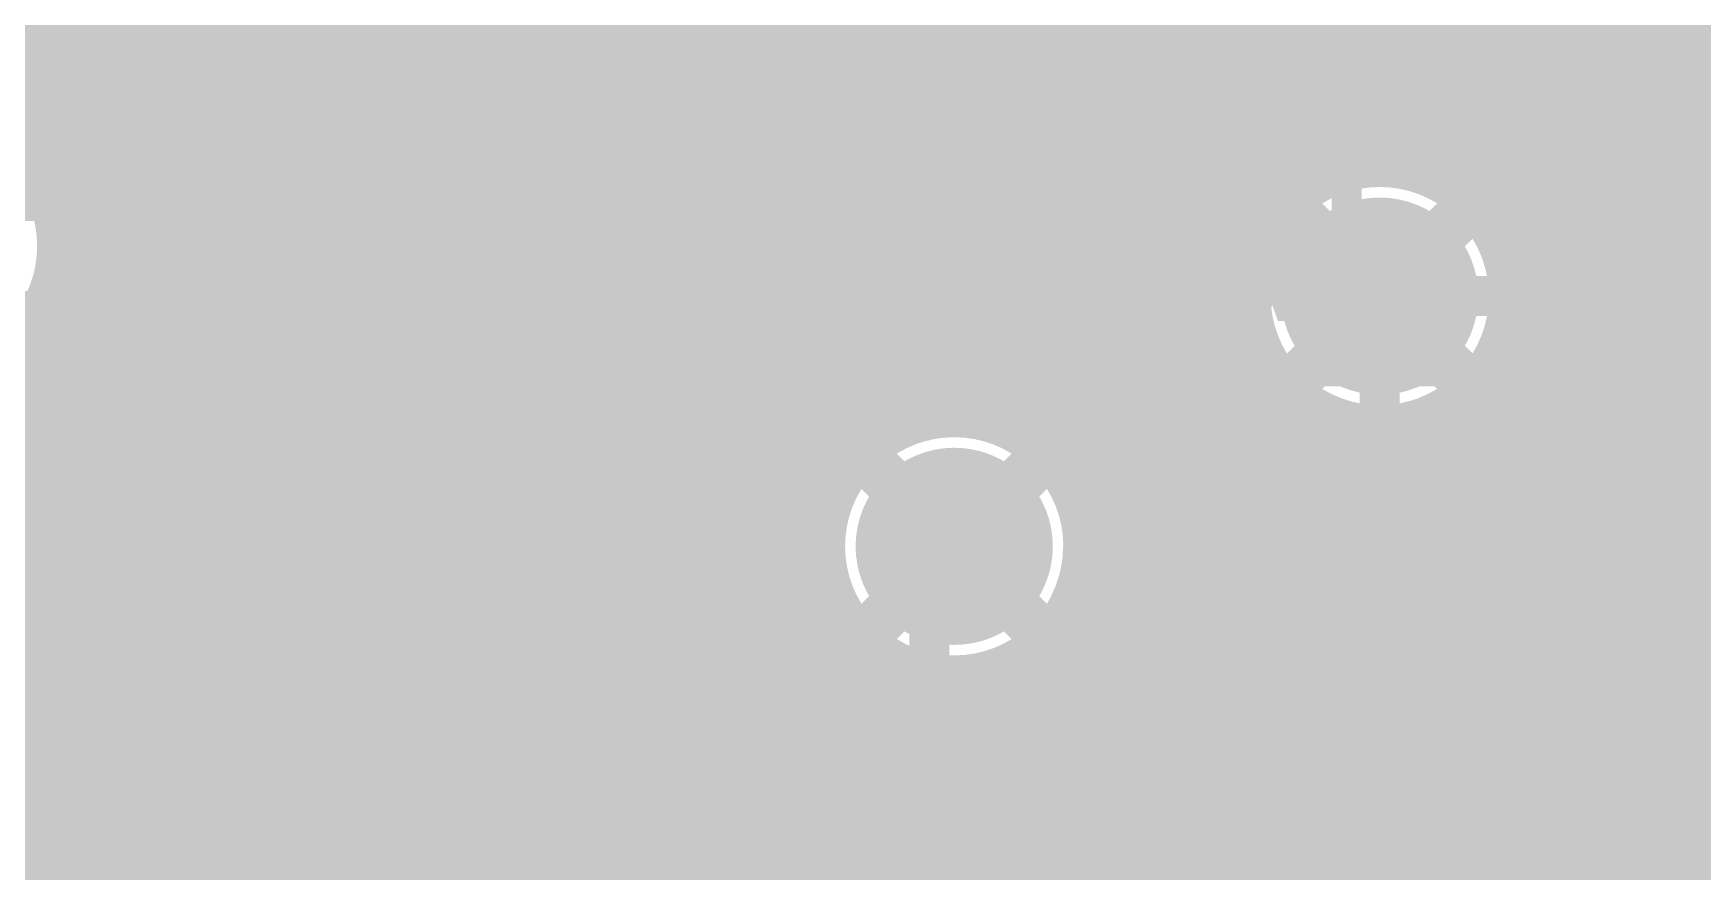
# Model space of a CAD drawing. Extents: x -118 to 4, y -52 to 56.
# Drawn here: x -64.11 to -55.64, y 47.12 to 51.37 of the extents above; entities that cross this region are included whole.
import ezdxf

# ---------------------------------------------------------------- set-up
doc = ezdxf.new("R2010")
doc.units = 0
doc.header["$MEASUREMENT"] = 0
doc.layers.get('0').update_dxf_attribs({"linetype": 'CONTINUOUS'})
for name, color, linetype in [('22-302-0_BOT', 7, 'CONTINUOUS'), ('22-302-0_DRD', 7, 'CONTINUOUS'), ('22-302-0_DRL', 2, 'CONTINUOUS'), ('22-302-0_GND', 1, 'CONTINUOUS'), ('22-302-0_IN1', 3, 'CONTINUOUS'), ('22-302-0_SMB', 5, 'CONTINUOUS'), ('22-302-0_SPB', 14, 'CONTINUOUS'), ('22-302-0_SSB', 12, 'CONTINUOUS'), ('22-302-0_SST', 11, 'CONTINUOUS'), ('22-302-0_TOP', 13, 'CONTINUOUS'), ('THRUHOLE_TAP', 7, 'CONTINUOUS')]:
    doc.layers.add(name, color=color, linetype=linetype)

# ---------------------------------------------------------------- blocks, each defined once
blk = doc.blocks.new('ROUND_50')
at = {"const_width": 0.35052}
blk.add_lwpolyline([(-0.17526, 0, 1), (0.17526, 0, 1)], format="xyb", close=True, dxfattribs=at)
blk = doc.blocks.new('RECTANGLE_62')
blk.add_solid([(0.635, 0.508), (0.635, -0.508), (-0.635, 0.508), (-0.635, -0.508)])
blk = doc.blocks.new('ROUND_106')
at = {"const_width": 0.10033}
blk.add_lwpolyline([(-0.050164, 0, 1), (0.050164, 0, 1)], format="xyb", close=True, dxfattribs=at)
blk = doc.blocks.new('ROUND_107')
at = {"const_width": 0.10033}
blk.add_lwpolyline([(-0.050164, 0, 1), (0.050164, 0, 1)], format="xyb", close=True, dxfattribs=at)
blk = doc.blocks.new('ROUND_93')
at = {"const_width": 0.50038}
blk.add_lwpolyline([(-0.25019, 0, 1), (0.25019, 0, 1)], format="xyb", close=True, dxfattribs=at)
blk = doc.blocks.new('ROUND_95')
at = {"const_width": 0.50038}
blk.add_lwpolyline([(-0.25019, 0, 1), (0.25019, 0, 1)], format="xyb", close=True, dxfattribs=at)
blk = doc.blocks.new('ROUND_98')
at = {"const_width": 0.10033}
blk.add_lwpolyline([(-0.050164, 0, 1), (0.050164, 0, 1)], format="xyb", close=True, dxfattribs=at)

msp = doc.modelspace()

# ---------------------------------------------------------------- linework, layer by layer
at = {"layer": '22-302-0_BOT'}
for points, const_width in [([(-64.008, 54.9656), (-64.008, 50.5333)], 0.254), ([(-63.7794, 54.9656), (-63.7794, 48.4632)], 0.254), ([(-63.5508, 54.9656), (-63.5508, 48.27524)], 0.254), ([(-63.3222, 54.9656), (-63.3222, 48.50384)], 0.254), ([(-63.0936, 54.9656), (-63.0936, 49.4792)], 0.254), ([(-62.865, 54.9656), (-62.865, 49.4792)], 0.254), ([(-62.6364, 54.9656), (-62.6364, 49.4792)], 0.254), ([(-62.4078, 54.9656), (-62.4078, 49.4792)], 0.254), ([(-62.1792, 54.9656), (-62.1792, 49.4792)], 0.254), ([(-61.9506, 54.9656), (-61.9506, 49.4792)], 0.254), ([(-61.722, 54.9656), (-61.722, 49.4792)], 0.254), ([(-61.4934, 54.9656), (-61.4934, 49.4792)], 0.254), ([(-61.2648, 54.9656), (-61.2648, 43.5102)], 0.254), ([(-61.0362, 54.9656), (-61.0362, 43.5102)], 0.254), ([(-60.8076, 54.9656), (-60.8076, 43.5102)], 0.254), ([(-60.579, 54.9656), (-60.579, 43.62704)], 0.254), ([(-60.3504, 54.9656), (-60.3504, 48.4632)], 0.254), ([(-60.1218, 54.9656), (-60.1218, 48.4632)], 0.254), ([(-59.8932, 54.9656), (-59.8932, 49.27092)], 0.254), ([(-59.6646, 54.9656), (-59.6646, 49.40808)], 0.254), ([(-59.436, 54.9656), (-59.436, 49.44872)], 0.254), ([(-59.2074, 54.9656), (-59.2074, 49.40808)], 0.254), ([(-58.9788, 54.9656), (-58.9788, 49.27092)], 0.254), ([(-58.7502, 54.9656), (-58.7502, 48.4632)], 0.254), ([(-58.5216, 54.9656), (-58.5216, 48.09744)], 0.254), ([(-58.293, 54.9656), (-58.293, 48.32604)], 0.254), ([(-58.0644, 54.9656), (-58.0644, 49.4792)], 0.254), ([(-57.8358, 54.9656), (-57.8358, 50.42408)], 0.254), ([(-57.6072, 54.9656), (-57.6072, 50.63236)], 0.254), ([(-57.3786, 54.9656), (-57.3786, 50.70856)], 0.254), ([(-57.15, 54.9656), (-57.15, 50.70602)], 0.254), ([(-56.9214, 54.9656), (-56.9214, 50.61712)], 0.254), ([(-56.6928, 54.9656), (-56.6928, 50.38598)], 0.254), ([(-60.579, 38.227), (-59.944, 38.862), (-58.801, 38.862), (-58.42, 39.243), (-58.42, 42.164), (-57.023, 43.561), (-57.023, 45.085), (-55.88, 46.228), (-55.88, 54.61)], 0.2032), ([(-56.4642, 54.26202), (-56.4642, 49.4792)], 0.254), ([(-56.2864, 54.0639), (-56.2864, 46.39564)], 0.254), ([(-56.2864, 51.3842), (-65.5066, 51.3842)], 0.254), ([(-56.2864, 51.1556), (-65.5066, 51.1556)], 0.254), ([(-56.2864, 50.927), (-64.39916, 50.927)], 0.254), ([(-57.43702, 50.6984), (-64.0969, 50.6984)], 0.254), ([(-56.2864, 50.6984), (-57.11444, 50.6984)], 0.254), ([(-57.80278, 50.4698), (-63.98514, 50.4698)], 0.254), ([(-56.2864, 50.4698), (-56.75122, 50.4698)], 0.254), ([(-57.9247, 50.2412), (-63.96482, 50.2412)], 0.254), ([(-56.2864, 50.2412), (-56.62676, 50.2412)], 0.254), ([(-64.008, 50.04816), (-64.008, 48.4632)], 0.254), ([(-57.95518, 50.0126), (-64.02324, 50.0126)], 0.254), ([(-57.277, 48.641), (-57.277, 50.038)], 0.2032), ([(-56.2864, 50.0126), (-56.59628, 50.0126)], 0.254), ([(-57.90692, 49.784), (-64.19088, 49.784)], 0.254), ([(-56.2864, 49.784), (-56.64708, 49.784)], 0.254), ([(-56.6928, 49.69002), (-56.6928, 49.4792)], 0.254), ([(-57.8358, 49.64938), (-57.8358, 49.4792)], 0.254), ([(-57.75452, 49.5554), (-64.2366, 49.5554)], 0.254), ([(-56.2864, 49.5554), (-56.79694, 49.5554)], 0.254), ([(-63.3222, 49.4792), (-63.3222, 48.50384)], 0.254), ([(-61.3918, 49.4792), (-63.3222, 49.4792)], 0.254), ([(-61.3918, 49.4792), (-61.3918, 47.8028)], 0.254), ([(-58.2422, 49.4792), (-58.2422, 48.37684)], 0.254), ([(-57.6834, 49.4792), (-58.2422, 49.4792)], 0.254), ([(-56.3118, 49.4792), (-56.8706, 49.4792)], 0.254), ([(-56.3118, 49.4792), (-56.3118, 47.8028)], 0.254), ([(-63.3222, 49.3268), (-64.2366, 49.3268)], 0.254), ([(-59.82208, 49.3268), (-61.3918, 49.3268)], 0.254), ([(-58.2422, 49.3268), (-59.04738, 49.3268)], 0.254), ([(-56.2864, 49.3268), (-56.3118, 49.3268)], 0.254), ([(-63.3222, 49.0982), (-64.2366, 49.0982)], 0.254), ([(-60.03036, 49.0982), (-61.3918, 49.0982)], 0.254), ([(-58.2422, 49.0982), (-58.84164, 49.0982)], 0.254), ([(-56.2864, 49.0982), (-56.3118, 49.0982)], 0.254), ([(-63.3222, 48.8696), (-64.2366, 48.8696)], 0.254), ([(-60.10656, 48.8696), (-61.3918, 48.8696)], 0.254), ([(-58.2422, 48.8696), (-58.7629, 48.8696)], 0.254), ([(-56.2864, 48.8696), (-56.3118, 48.8696)], 0.254), ([(-59.563, 47.625), (-59.563, 48.641), (-59.436, 48.768)], 0.2032), ([(-63.3222, 48.641), (-64.2366, 48.641)], 0.254), ([(-62.357, 41.021), (-63.373, 41.021), (-63.881, 41.529), (-63.881, 42.799), (-63.5, 43.18), (-63.5, 47.752), (-62.611, 48.641), (-62.357, 48.641)], 0.2032), ([(-57.277, 48.641), (-57.404, 48.641), (-58.42, 47.625), (-58.42, 45.212), (-60.5282, 43.1038), (-62.23, 43.1038)], 0.2032), ([(-60.10402, 48.641), (-61.3918, 48.641)], 0.254), ([(-58.2422, 48.641), (-58.76798, 48.641)], 0.254), ([(-56.2864, 48.641), (-56.3118, 48.641)], 0.254), ([(-63.3222, 48.50384), (-63.6778, 48.14824)], 0.254), ([(-63.6778, 48.4632), (-64.2366, 48.4632)], 0.254), ([(-63.6778, 48.4632), (-63.6778, 48.14824)], 0.254), ([(-63.41364, 48.4124), (-63.6778, 48.4124)], 0.254), ([(-60.5282, 48.4124), (-61.3918, 48.4124)], 0.254), ([(-60.5282, 48.4632), (-60.5282, 46.7868)], 0.254), ([(-60.04306, 48.4632), (-60.5282, 48.4632)], 0.254), ([(-58.5978, 48.4632), (-58.82894, 48.4632)], 0.254), ([(-58.5978, 48.4632), (-58.5978, 48.02124)], 0.254), ([(-58.2422, 48.4124), (-58.5978, 48.4124)], 0.254), ([(-56.2864, 48.4124), (-56.3118, 48.4124)], 0.254), ([(-58.2422, 48.37684), (-58.5978, 48.02124)], 0.254), ([(-63.64224, 48.1838), (-63.6778, 48.1838)], 0.254), ([(-60.5282, 48.1838), (-61.3918, 48.1838)], 0.254), ([(-58.43524, 48.1838), (-58.5978, 48.1838)], 0.254), ([(-56.2864, 48.1838), (-56.3118, 48.1838)], 0.254), ([(-60.5282, 47.9552), (-61.3918, 47.9552)], 0.254), ([(-56.2864, 47.9552), (-56.3118, 47.9552)], 0.254), ([(-62.87516, 47.8028), (-63.0936, 47.58436)], 0.254), ([(-60.5282, 47.7266), (-62.95136, 47.7266)], 0.254), ([(-61.3918, 47.8028), (-62.87516, 47.8028)], 0.254), ([(-62.865, 47.8028), (-62.865, 47.4472)], 0.254), ([(-62.6364, 47.8028), (-62.6364, 47.4472)], 0.254), ([(-62.4078, 47.8028), (-62.4078, 47.4472)], 0.254), ([(-62.1792, 47.8028), (-62.1792, 47.4472)], 0.254), ([(-61.9506, 47.8028), (-61.9506, 47.4472)], 0.254), ([(-61.722, 47.8028), (-61.722, 47.4472)], 0.254), ([(-61.4934, 47.8028), (-61.4934, 47.4472)], 0.254), ([(-57.66816, 47.8028), (-58.0136, 47.45736)], 0.254), ([(-56.2864, 47.7266), (-57.74436, 47.7266)], 0.254), ([(-56.3118, 47.8028), (-57.66816, 47.8028)], 0.254), ([(-57.6072, 47.8028), (-57.6072, 47.4472)], 0.254), ([(-57.3786, 47.8028), (-57.3786, 47.4472)], 0.254), ([(-57.15, 47.8028), (-57.15, 47.4472)], 0.254), ([(-56.9214, 47.8028), (-56.9214, 47.4472)], 0.254), ([(-56.6928, 47.8028), (-56.6928, 47.4472)], 0.254), ([(-56.4642, 47.8028), (-56.4642, 47.4472)], 0.254), ([(-63.0936, 47.58436), (-63.0936, 47.4472)], 0.254), ([(-63.0936, 47.58436), (-63.0936, 47.4472)], 0.254), ([(-57.8358, 47.63516), (-57.8358, 47.4472)], 0.254), ([(-60.5282, 47.498), (-63.0936, 47.498)], 0.254), ([(-56.2864, 47.498), (-57.97296, 47.498)], 0.254), ([(-61.3918, 47.4472), (-63.0936, 47.4472)], 0.254), ([(-62.357, 47.4472), (-62.357, 46.609)], 0.254), ([(-61.3918, 47.4472), (-61.3918, 45.7708)], 0.254), ([(-56.3118, 47.4472), (-58.0136, 47.4472)], 0.254), ([(-57.277, 47.4472), (-57.277, 46.609)], 0.254), ([(-56.3118, 47.4472), (-56.3118, 46.37024)], 0.254), ([(-60.5282, 47.2694), (-61.3918, 47.2694)], 0.254), ([(-56.2864, 47.2694), (-56.3118, 47.2694)], 0.254), ([(-60.5282, 47.0408), (-61.3918, 47.0408)], 0.254), ([(-56.2864, 47.0408), (-56.3118, 47.0408)], 0.254)]:
    msp.add_lwpolyline(points, dxfattribs=dict(at, const_width=const_width))
at = {"layer": '22-302-0_BOT', "const_width": 0.254}
for points in [[(-63.96228, 50.292, 0.4142136), (-64.643, 50.97272)], [(-57.277, 50.71872, 0.4142136), (-57.95772, 50.038)], [(-56.59628, 50.038, 0.4142136), (-57.277, 50.71872)], [(-64.2366, 49.7459, 0.237053), (-63.96228, 50.292)], [(-57.95772, 50.038, 0.2370538), (-57.6834, 49.4919)], [(-56.8706, 49.4919, 0.237053), (-56.59628, 50.038)], [(-59.436, 49.44872, 0.4142136), (-60.11672, 48.768)], [(-58.75528, 48.768, 0.4142136), (-59.436, 49.44872)], [(-60.11672, 48.768, 0.116858), (-60.04434, 48.46255)], [(-58.82894, 48.4632, 0.1168576), (-58.75672, 48.768)]]:
    msp.add_lwpolyline(points, format="xyb", dxfattribs=at)
at = {"layer": '22-302-0_DRD', "const_width": 0.254}
for points in [[(-64.008, 50.927), (-65.278, 49.657)], [(-64.008, 49.657), (-65.278, 50.927)], [(-56.642, 50.673), (-57.912, 49.403)], [(-56.642, 49.403), (-57.912, 50.673)], [(-58.801, 49.403), (-60.071, 48.133)], [(-58.801, 48.133), (-60.071, 49.403)], [(-60.452, 47.244), (-61.722, 45.974)], [(-60.452, 45.974), (-61.722, 47.244)]]:
    msp.add_lwpolyline(points, dxfattribs=at)
at = {"layer": '22-302-0_IN1', "const_width": 0.254}
for points in [[(-64.135, 55.372), (-64.135, 50.74412)], [(-63.9064, 55.372), (-63.9064, 38.38956)], [(-63.6778, 55.372), (-63.6778, 42.67708)], [(-63.4492, 55.372), (-63.4492, 42.88536)], [(-63.2206, 55.372), (-63.2206, 42.96156)], [(-62.992, 55.372), (-62.992, 42.95902)], [(-62.7634, 55.372), (-62.7634, 42.87012)], [(-62.5348, 55.372), (-62.5348, 42.63898)], [(-62.3062, 55.372), (-62.3062, 33.02508)], [(-62.0776, 55.372), (-62.0776, 29.68752)], [(-61.849, 55.372), (-61.849, 29.83992)], [(-61.6204, 55.372), (-61.6204, 47.03064)], [(-61.3918, 55.372), (-61.3918, 47.21606)], [(-61.1632, 55.372), (-61.1632, 47.28464)], [(-60.9346, 55.372), (-60.9346, 47.27194)], [(-60.706, 55.372), (-60.706, 47.17288)], [(-60.4774, 55.372), (-60.4774, 46.90872)], [(-60.2488, 55.372), (-60.2488, 45.34408)], [(-60.0202, 55.372), (-60.0202, 49.11598)], [(-59.7916, 55.372), (-59.7916, 49.34712)], [(-59.563, 55.372), (-59.563, 49.43602)], [(-59.3344, 55.372), (-59.3344, 49.43856)], [(-59.1058, 55.372), (-59.1058, 49.36236)], [(-58.8772, 55.372), (-58.8772, 49.15408)], [(-58.6486, 55.372), (-58.6486, 14.57706)], [(-58.42, 55.372), (-58.42, 45.1993)], [(-58.1914, 55.372), (-58.1914, 45.50156)], [(-57.9628, 55.372), (-57.9628, 45.61332)], [(-57.7342, 55.372), (-57.7342, 50.54092)], [(-57.5056, 55.372), (-57.5056, 50.67808)], [(-57.277, 55.372), (-57.277, 50.71872)], [(-57.0484, 55.372), (-57.0484, 50.67808)], [(-56.8198, 55.372), (-56.8198, 50.54092)], [(-56.5912, 55.372), (-56.5912, 36.48964)], [(-56.3626, 54.12994), (-56.3626, 36.47694)], [(-56.134, 53.98008), (-56.134, 36.37788)], [(-55.9054, 53.92928), (-55.9054, 36.11372)], [(-55.6768, 53.95976), (-55.6768, 13.35278)], [(-55.21706, 51.3588), (-98.425, 51.3588)], [(-55.28564, 51.1302), (-98.425, 51.1302)], [(-55.27294, 50.9016), (-64.34074, 50.9016)], [(-57.5183, 50.673), (-64.07912, 50.673)], [(-55.17388, 50.673), (-57.03316, 50.673)], [(-57.82056, 50.4444), (-63.98006, 50.4444)], [(-54.90972, 50.4444), (-56.7309, 50.4444)], [(-57.93232, 50.2158), (-63.96736, 50.2158)], [(-37.35832, 50.2158), (-56.61914, 50.2158)], [(-57.95518, 49.9872), (-64.03594, 49.9872)], [(-37.61486, 49.9872), (-56.59882, 49.9872)], [(-64.135, 49.83988), (-64.135, 38.0873)], [(-57.89676, 49.7586), (-64.22136, 49.7586)], [(-37.81552, 49.7586), (-56.65724, 49.7586)], [(-57.72912, 49.53), (-67.06616, 49.53)], [(-57.7342, 49.53508), (-57.7342, 45.63618)], [(-43.83786, 49.53), (-56.82488, 49.53)], [(-56.8198, 49.53508), (-56.8198, 36.42106)], [(-57.5056, 49.39792), (-57.5056, 45.57776)], [(-57.277, 49.35728), (-57.277, 45.41012)], [(-57.0484, 49.39792), (-57.0484, 36.23564)], [(-59.85764, 49.3014), (-66.7639, 49.3014)], [(-44.16044, 49.3014), (-59.01436, 49.3014)], [(-60.04306, 49.0728), (-66.65214, 49.0728)], [(-44.35602, 49.0728), (-58.82894, 49.0728)], [(-60.11164, 48.8442), (-66.63182, 48.8442)], [(-44.48556, 48.8442), (-58.76036, 48.8442)], [(-60.09894, 48.6156), (-66.69024, 48.6156)], [(-44.5643, 48.6156), (-58.77306, 48.6156)], [(-60.0202, 48.42002), (-60.0202, 45.55236)], [(-59.99988, 48.387), (-66.85788, 48.387)], [(-58.8772, 48.37938), (-58.8772, 14.62786)], [(-44.60494, 48.387), (-58.87212, 48.387)], [(-59.73572, 48.1584), (-70.58406, 48.1584)], [(-59.7916, 48.18888), (-59.7916, 45.62856)], [(-44.60494, 48.1584), (-59.13374, 48.1584)], [(-59.1058, 48.17364), (-59.1058, 45.30598)], [(-59.563, 48.09998), (-59.563, 45.62602)], [(-59.3344, 48.0949), (-59.3344, 45.53712)], [(-51.44008, 47.9298), (-70.81774, 47.9298)], [(-51.64836, 47.7012), (-75.47864, 47.7012)], [(-51.72456, 47.4726), (-75.3999, 47.4726)], [(-61.3283, 47.244), (-75.40498, 47.244)], [(-51.72202, 47.244), (-60.84316, 47.244)], [(-61.63056, 47.0154), (-75.49388, 47.0154)], [(-51.63312, 47.0154), (-60.5409, 47.0154)]]:
    msp.add_lwpolyline(points, dxfattribs=at)
for points in [[(-63.96228, 50.292, 0.4142136), (-64.643, 50.97272)], [(-57.277, 50.71872, 0.4142136), (-57.95772, 50.038)], [(-56.59628, 50.038, 0.4142136), (-57.277, 50.71872)], [(-64.643, 49.61128, 0.4142136), (-63.96228, 50.292)], [(-57.95772, 50.038, 0.4142136), (-57.277, 49.35728)], [(-57.277, 49.35728, 0.4142136), (-56.59628, 50.038)], [(-59.436, 49.44872, 0.4142136), (-60.11672, 48.768)], [(-58.75528, 48.768, 0.4142136), (-59.436, 49.44872)], [(-60.11672, 48.768, 0.4142136), (-59.436, 48.08728)], [(-59.436, 48.08728, 0.4142136), (-58.75528, 48.768)], [(-61.087, 47.28972, 0.4142136), (-61.76772, 46.609)], [(-60.40628, 46.609, 0.4142136), (-61.087, 47.28972)]]:
    msp.add_lwpolyline(points, format="xyb", dxfattribs=at)
at = {"layer": '22-302-0_SSB', "const_width": 0.1524}
for points in [[(-63.34506, 49.9872), (-63.34506, 51.0032), (-63.22568, 50.83302)], [(-58.51906, 49.9872), (-58.51906, 51.0032), (-58.39968, 50.83302)], [(-63.88608, 50.4952), (-64.24168, 50.4952), (-64.30264, 50.32502), (-64.30264, 50.15484), (-64.24168, 49.9872), (-63.88608, 49.9872), (-63.82766, 50.15484), (-63.82766, 50.32502), (-64.06388, 51.0032)], [(-62.27064, 50.15484), (-62.32906, 49.9872), (-62.56528, 49.9872), (-62.62624, 50.15484), (-62.74308, 50.32502), (-62.74308, 50.83302), (-62.68466, 51.0032), (-62.32906, 51.0032), (-62.27064, 50.83302), (-62.27064, 50.15484)], [(-59.41568, 50.4952), (-59.47664, 50.66284), (-59.47664, 50.83302), (-59.41568, 51.0032), (-59.06008, 51.0032), (-59.00166, 50.83302), (-59.00166, 50.66284), (-59.06008, 50.4952), (-59.41568, 50.4952), (-59.47664, 50.32502), (-59.47664, 50.15484), (-59.41568, 49.9872), (-59.06008, 49.9872), (-59.00166, 50.15484), (-59.00166, 50.32502), (-59.06008, 50.4952)], [(-57.44464, 50.15484), (-57.50306, 49.9872), (-57.73928, 49.9872), (-57.80024, 50.15484), (-57.91708, 50.32502), (-57.91708, 50.83302), (-57.85866, 51.0032), (-57.50306, 51.0032), (-57.44464, 50.83302), (-57.44464, 50.15484)], [(-62.50686, 50.32502), (-62.74308, 49.9872)], [(-57.68086, 50.32502), (-57.91708, 49.9872)], [(-63.46444, 49.9872), (-63.22568, 49.9872)], [(-58.63844, 49.9872), (-58.39968, 49.9872)], [(-61.214, 49.657), (-61.214, 45.593), (-65.786, 45.593), (-65.786, 47.371), (-65.532, 47.625), (-65.786, 47.879), (-65.786, 49.657), (-61.214, 49.657)], [(-56.134, 49.657), (-56.134, 45.593), (-60.706, 45.593), (-60.706, 47.371), (-60.452, 47.625), (-60.706, 47.879), (-60.706, 49.657), (-56.134, 49.657)], [(-51.054, 49.657), (-51.054, 45.593), (-55.626, 45.593), (-55.626, 47.371), (-55.372, 47.625), (-55.626, 47.879), (-55.626, 49.657), (-51.054, 49.657)]]:
    msp.add_lwpolyline(points, dxfattribs=at)
at = {"layer": '22-302-0_SST', "const_width": 0.1524}
for points in [[(-59.62142, 46.86554), (-59.62142, 47.22114), (-59.45124, 47.27956), (-59.28106, 47.27956), (-59.11342, 47.22114), (-59.11342, 46.86554), (-59.28106, 46.80712), (-59.45124, 46.80712), (-60.12942, 47.04334)], [(-57.08142, 46.98492), (-57.24906, 46.86554), (-57.41924, 46.80712), (-57.75706, 46.80712), (-57.92724, 46.86554), (-58.09742, 46.98492), (-58.09742, 47.10176), (-57.92724, 47.22114), (-57.75706, 47.27956), (-57.41924, 47.27956), (-57.24906, 47.22114), (-57.08142, 47.10176), (-57.08142, 46.98492)], [(-61.14542, 47.16272), (-61.14542, 46.92396)], [(-55.64124, 47.15256), (-55.64124, 46.68012), (-56.31942, 46.91634), (-56.31942, 47.03572), (-55.30342, 47.03572)], [(-61.14542, 47.04334), (-62.16142, 47.04334), (-61.99124, 46.92396)]]:
    msp.add_lwpolyline(points, dxfattribs=at)
at = {"layer": '22-302-0_TOP'}
for points, const_width in [([(-94.869, 38.1), (-94.234, 38.735), (-94.234, 41.91), (-96.266, 43.942), (-96.266, 49.784), (-94.615, 51.435), (-75.311, 51.435), (-74.803, 51.943), (-67.945, 51.943), (-66.929, 50.927), (-64.897, 50.927), (-64.77, 51.054), (-54.61, 51.054)], 0.2032), ([(-57.76468, 50.57648), (-63.97498, 50.57648)], 0.254), ([(-63.7794, 50.57648), (-63.7794, 42.67962)], 0.254), ([(-63.5508, 50.57648), (-63.5508, 42.8752)], 0.254), ([(-63.3222, 50.57648), (-63.3222, 42.98696)], 0.254), ([(-63.0936, 50.57648), (-63.0936, 43.01744)], 0.254), ([(-62.865, 50.57648), (-62.865, 42.97172)], 0.254), ([(-62.6364, 50.57648), (-62.6364, 42.83456)], 0.254), ([(-62.4078, 50.57648), (-62.4078, 44.67352)], 0.254), ([(-62.1792, 50.57648), (-62.1792, 44.67352)], 0.254), ([(-61.9506, 50.57648), (-61.9506, 44.67352)], 0.254), ([(-61.722, 50.57648), (-61.722, 46.96206)], 0.254), ([(-61.4934, 50.57648), (-61.4934, 47.21098)], 0.254), ([(-61.2648, 50.57648), (-61.2648, 47.31258)], 0.254), ([(-61.0362, 50.57648), (-61.0362, 47.3329)], 0.254), ([(-60.8076, 50.57648), (-60.8076, 47.27956)], 0.254), ([(-60.579, 50.57648), (-60.579, 47.12716)], 0.254), ([(-60.3504, 50.57648), (-60.3504, 45.26026)], 0.254), ([(-60.1218, 50.57648), (-60.1218, 49.00676)], 0.254), ([(-59.8932, 50.57648), (-59.8932, 49.33188)], 0.254), ([(-59.6646, 50.57648), (-59.6646, 49.45634)], 0.254), ([(-59.436, 50.57648), (-59.436, 49.49444)], 0.254), ([(-59.2074, 50.57648), (-59.2074, 49.45634)], 0.254), ([(-58.9788, 50.57648), (-58.9788, 49.33188)], 0.254), ([(-58.7502, 50.57648), (-58.7502, 49.00676)], 0.254), ([(-58.5216, 50.57648), (-58.5216, 48.52924)], 0.254), ([(-58.293, 50.57648), (-58.293, 48.30064)], 0.254), ([(-58.0644, 50.57648), (-58.0644, 48.07204)], 0.254), ([(-57.8358, 50.57648), (-57.8358, 50.50282)], 0.254), ([(-57.277, 50.038), (-54.61, 50.038), (-54.102, 50.546), (-42.545, 50.546), (-41.148, 49.149), (-41.148, 45.085), (-39.243, 43.18), (-38.227, 43.18), (-36.322, 41.275), (-21.59, 41.275), (-19.304, 38.989), (-19.304, 38.862)], 0.2032), ([(-57.90946, 50.3936), (-63.92418, 50.3936)], 0.254), ([(-57.99074, 50.165), (-63.92672, 50.165)], 0.254), ([(-64.008, 49.93894), (-64.008, 44.67352)], 0.254), ([(-57.99582, 49.9364), (-64.008, 49.9364)], 0.254), ([(-57.9247, 49.7078), (-64.2112, 49.7078)], 0.254), ([(-57.8358, 49.57318), (-57.8358, 47.84852)], 0.254), ([(-54.61, 49.56048), (-56.7309, 49.56048)], 0.254), ([(-56.6928, 49.56048), (-56.6928, 47.84852)], 0.254), ([(-56.4642, 49.56048), (-56.4642, 47.84852)], 0.254), ([(-56.2356, 49.56048), (-56.2356, 47.84852)], 0.254), ([(-56.007, 49.56048), (-56.007, 47.84852)], 0.254), ([(-55.7784, 49.56048), (-55.7784, 47.84852)], 0.254), ([(-55.5498, 49.56048), (-55.5498, 47.84852)], 0.254), ([(-59.58332, 49.4792), (-66.8782, 49.4792)], 0.254), ([(-57.74182, 49.4792), (-59.28868, 49.4792)], 0.254), ([(-44.01312, 49.4792), (-56.81218, 49.4792)], 0.254), ([(-57.6072, 49.3903), (-57.6072, 47.84852)], 0.254), ([(-56.9214, 49.403), (-56.9214, 47.84852)], 0.254), ([(-57.3786, 49.31918), (-57.3786, 47.84852)], 0.254), ([(-57.15, 49.32172), (-57.15, 47.84852)], 0.254), ([(-59.97956, 49.2506), (-66.675, 49.2506)], 0.254), ([(-44.27474, 49.2506), (-58.89244, 49.2506)], 0.254), ([(-60.11672, 49.022), (-66.59372, 49.022)], 0.254), ([(-44.44492, 49.022), (-58.75528, 49.022)], 0.254), ([(-60.16244, 48.7934), (-66.59118, 48.7934)], 0.254), ([(-44.55668, 48.7934), (-58.70956, 48.7934)], 0.254), ([(-58.70956, 48.71974), (-58.70796, 48.768)], 0.254), ([(-59.436, 48.768), (-58.039, 47.371), (-51.054, 47.371)], 0.2032), ([(-58.70956, 48.71974), (-57.84088, 47.84852)], 0.254), ([(-60.13196, 48.5648), (-66.6623, 48.5648)], 0.254), ([(-60.1218, 48.52924), (-60.1218, 45.5422)], 0.254), ([(-44.62526, 48.5648), (-58.55716, 48.5648)], 0.254), ([(-60.0202, 48.3362), (-66.45148, 48.3362)], 0.254), ([(-44.6532, 48.3362), (-58.32856, 48.3362)], 0.254), ([(-59.8932, 48.20412), (-59.8932, 45.65396)], 0.254), ([(-59.73826, 48.1076), (-66.45148, 48.1076)], 0.254), ([(-59.6646, 48.07712), (-59.6646, 45.68444)], 0.254), ([(-44.64812, 48.1076), (-58.09996, 48.1076)], 0.254), ([(-59.436, 48.04156), (-59.38785, 48.04316)], 0.254), ([(-59.436, 48.04156), (-59.436, 45.63872)], 0.254), ([(-59.38774, 48.04156), (-58.37682, 47.03318)], 0.254), ([(-59.22264, 47.879), (-66.45148, 47.879)], 0.254), ([(-59.2074, 47.86376), (-59.2074, 45.50156)], 0.254), ([(-51.57216, 47.879), (-57.87136, 47.879)], 0.254), ([(-51.6001, 47.84852), (-57.84088, 47.84852)], 0.254), ([(-58.99404, 47.6504), (-66.45148, 47.6504)], 0.254), ([(-58.9788, 47.63516), (-58.9788, 45.10532)], 0.254), ([(-58.76544, 47.4218), (-66.45148, 47.4218)], 0.254), ([(-58.7502, 47.40656), (-58.7502, 42.00652)], 0.254), ([(-61.5188, 47.1932), (-66.45148, 47.1932)], 0.254), ([(-58.53684, 47.1932), (-60.6552, 47.1932)], 0.254), ([(-58.5216, 47.17796), (-58.5216, 44.67352)], 0.254)]:
    msp.add_lwpolyline(points, dxfattribs=dict(at, const_width=const_width))
at = {"layer": '22-302-0_TOP', "const_width": 0.254}
for points in [[(-63.91656, 50.292, 0.1009895), (-63.97464, 50.57662)], [(-57.76468, 50.57648, 0.2118001), (-58.00349, 50.038)], [(-64.643, 49.56556, 0.4142136), (-63.91656, 50.292)], [(-58.00344, 50.038, 0.4142136), (-57.277, 49.31156)], [(-57.277, 49.31156, 0.2163582), (-56.73014, 49.55981)], [(-59.436, 49.49444, 0.4142136), (-60.16244, 48.768)], [(-58.70956, 48.768, 0.4142136), (-59.436, 49.49444)], [(-60.16244, 48.768, 0.4142136), (-59.436, 48.04156)], [(-61.087, 47.33544, 0.4142136), (-61.81344, 46.609)], [(-60.36056, 46.609, 0.4142136), (-61.087, 47.33544)], [(-58.37682, 47.03318, 0.1989124), (-58.039, 46.89325)]]:
    msp.add_lwpolyline(points, format="xyb", dxfattribs=at)

# ---------------------------------------------------------------- block references
at = {"layer": '22-302-0_BOT'}
for name, p in [('ROUND_50', (-57.277, 50.038)), ('RECTANGLE_62', (-62.357, 48.641)), ('RECTANGLE_62', (-57.277, 48.641)), ('ROUND_50', (-59.436, 48.768)), ('RECTANGLE_62', (-64.643, 47.625)), ('RECTANGLE_62', (-59.563, 47.625)), ('RECTANGLE_62', (-62.357, 46.609)), ('RECTANGLE_62', (-57.277, 46.609))]:
    msp.add_blockref(name, p, dxfattribs=at)
at = {"layer": '22-302-0_DRL'}
for name, p in [('ROUND_107', (-57.277, 50.038)), ('ROUND_106', (-59.436, 48.768))]:
    msp.add_blockref(name, p, dxfattribs=at)
at = {"layer": '22-302-0_GND'}
for name, p in [('ROUND_93', (-57.277, 50.038)), ('ROUND_95', (-59.436, 48.768))]:
    msp.add_blockref(name, p, dxfattribs=at)
at = {"layer": '22-302-0_IN1'}
for p in [(-57.277, 50.038), (-59.436, 48.768)]:
    msp.add_blockref('ROUND_50', p, dxfattribs=at)
at = {"layer": '22-302-0_SMB'}
for p in [(-62.357, 48.641), (-57.277, 48.641), (-64.643, 47.625), (-59.563, 47.625), (-62.357, 46.609), (-57.277, 46.609)]:
    msp.add_blockref('RECTANGLE_62', p, dxfattribs=at)
at = {"layer": '22-302-0_SPB'}
for p in [(-62.357, 48.641), (-57.277, 48.641), (-64.643, 47.625), (-59.563, 47.625), (-62.357, 46.609), (-57.277, 46.609)]:
    msp.add_blockref('RECTANGLE_62', p, dxfattribs=at)
at = {"layer": '22-302-0_TOP'}
for p in [(-57.277, 50.038), (-59.436, 48.768)]:
    msp.add_blockref('ROUND_50', p, dxfattribs=at)
at = {"layer": 'THRUHOLE_TAP'}
for p in [(-57.277, 50.038), (-59.436, 48.768)]:
    msp.add_blockref('ROUND_98', p, dxfattribs=at)

doc.saveas('drawing.dxf')
